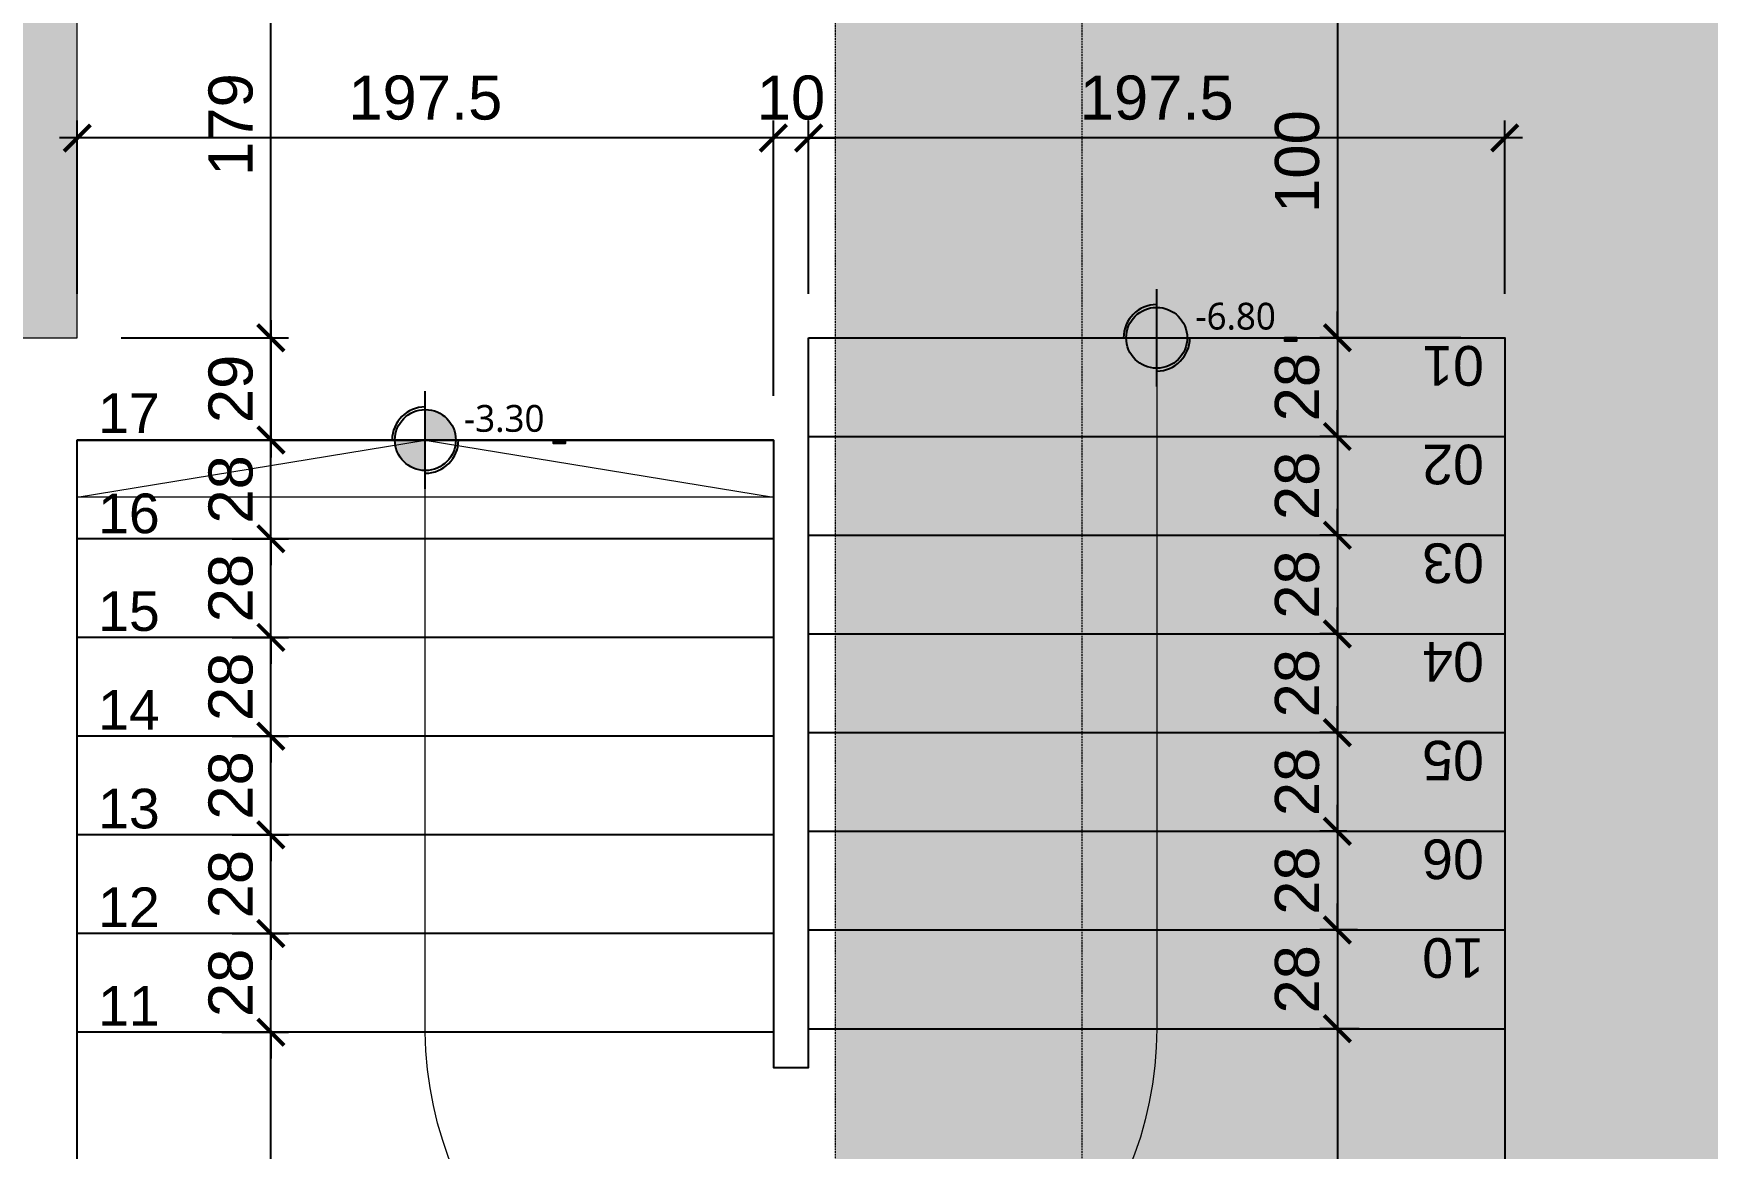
# Model space of a CAD drawing. Header units: inches. Extents: x 22 to 5410, y 6 to 6984.
# Drawn here: x 1631.8 to 2106.7, y 1947.6 to 2264 of the extents above; entities that cross this region are included whole.
import ezdxf
from ezdxf.enums import TextEntityAlignment as Align

# ---------------------------------------------------------------- set-up
doc = ezdxf.new("R2010")
doc.units = ezdxf.units.IN
doc.header["$MEASUREMENT"] = 0
doc.linetypes.add('CACHE', pattern=[0.375, 0.25, -0.125])
doc.linetypes.add('CONTINU', pattern=[0])
doc.layers.add('ARCHITECTE', color=252, linetype='Continuous', lineweight=13)
doc.layers.add('BETON HACHURE', color=252, linetype='Continuous', lineweight=13)
for name, color, linetype in [('BETON CACHE', 4, 'CACHE'), ('BETON COUPE', 3, 'CONTINU'), ('BETON VU', 2, 'Continuous'), ('CARTOUCHE @ 1', 7, 'Continuous'), ('COTE 50ème', 1, 'Continuous'), ('TEXTE', 7, 'Continuous')]:
    doc.layers.add(name, color=color, linetype=linetype)
doc.layers.add('FOND DE FOUILLE', color=7, linetype='Continuous', true_color=0xfff3e5)
doc.layers.add('PREFA MUR SUP TRAME', color=7, linetype='Continuous', true_color=0xd7c7ff)
doc.styles.add('FA_Trebuchet 2.2 mm (cursiva-b.a)', font='trebucit.ttf', dxfattribs={"height": 2.2})
doc.styles.add('RS_TEXT_1.50', font='arial.ttf', dxfattribs={"height": 12.5})
doc.styles.add('RS_TXT_50', font='arial.ttf', dxfattribs={"height": 12.5})
doc.dimstyles.new('RS_50CM_LINEAIRE', dxfattribs={"dimscale": 5, "dimtxt": 12.5, "dimasz": 1.5, "dimexe": 1, "dimexo": 2.5, "dimgap": 1, "dimtad": 1, "dimdec": 1, "dimrnd": 0.5, "dimdsep": 46, "dimtxsty": 'RS_TXT_50', "dimblk1": 'ARCHTICK', "dimblk2": 'ARCHTICK', "dimsah": 1, "dimcen": 2.5, "dimdle": 1, "dimclrt": 4, "dimadec": 0, "dimazin": 2, "dimtfac": 1, "dimtdec": 1, "dimtix": 1, "dimtmove": 2, "dimatfit": 3, "dimfxl": 1, "dimtolj": 1, "dimtzin": 0, "dimarcsym": 0})

# ---------------------------------------------------------------- blocks, each defined once
blk = doc.blocks.new('_ArchTick')
at = {"color": 0, "linetype": 'ByBlock', "const_width": 0.15}
blk.add_lwpolyline([(-0.5, -0.5), (0.5, 0.5)], dxfattribs=at)
blk = doc.blocks.new('*D801')
at = {"layer": 'COTE 50ème', "color": 0, "lineweight": -2, "transparency": 16777216}
for p, q in [((2001.71, 2282.63), (2001.71, 2172.63)), ((2036.71, 2277.63), (1996.71, 2277.63)), ((2036.71, 2177.63), (1996.71, 2177.63))]:
    blk.add_line(p, q, dxfattribs=at)
at = {"layer": 'Defpoints', "color": 0, "transparency": 16777216}
for p in [(2049.21, 2277.63), (2001.71, 2177.63), (2049.21, 2177.63)]:
    blk.add_point(p, dxfattribs=at)
at = {"layer": 'COTE 50ème', "color": 0, "lineweight": -2, "transparency": 16777216, "xscale": 7.5, "yscale": 7.5, "zscale": 7.5}
for p, rotation in [((2001.71, 2277.63), 90), ((2001.71, 2177.63), 270)]:
    blk.add_blockref('_ArchTick', p, dxfattribs=dict(at, rotation=rotation))
at = {"layer": 'COTE 50ème', "color": 4, "transparency": 16777216, "insert": (1990.33, 2227.63), "char_height": 12.5, "attachment_point": 5, "rotation": 90, "style": 'RS_TXT_50'}
blk.add_mtext('\\A1;100', dxfattribs=at)
blk = doc.blocks.new('*D802')
at = {"layer": 'COTE 50ème', "color": 0, "lineweight": -2, "transparency": 16777216}
for p, q in [((2001.71, 2177.63), (2001.71, 2185.13)), ((2036.71, 2177.63), (1996.71, 2177.63)), ((2001.71, 2177.63), (2001.71, 2149.63)), ((2004.42, 2149.63), (1996.71, 2149.63)), ((2001.71, 2149.63), (2001.71, 2142.13))]:
    blk.add_line(p, q, dxfattribs=at)
at = {"layer": 'Defpoints', "color": 0, "transparency": 16777216}
for p in [(2049.21, 2177.63), (2001.71, 2149.63), (2016.92, 2149.63)]:
    blk.add_point(p, dxfattribs=at)
at = {"layer": 'COTE 50ème', "color": 0, "lineweight": -2, "transparency": 16777216, "xscale": 7.5, "yscale": 7.5, "zscale": 7.5}
for p, rotation in [((2001.71, 2177.63), 270), ((2001.71, 2149.63), 90)]:
    blk.add_blockref('_ArchTick', p, dxfattribs=dict(at, rotation=rotation))
at = {"layer": 'COTE 50ème', "color": 4, "transparency": 16777216, "insert": (1990.33, 2163.63), "char_height": 12.5, "attachment_point": 5, "rotation": 90, "style": 'RS_TXT_50'}
blk.add_mtext('\\A1;28', dxfattribs=at)
blk = doc.blocks.new('*D803')
at = {"layer": 'COTE 50ème', "color": 0, "lineweight": -2, "transparency": 16777216}
for p, q in [((2001.71, 2149.63), (2001.71, 2157.13)), ((2004.42, 2149.63), (1996.71, 2149.63)), ((2001.71, 2149.63), (2001.71, 2121.63)), ((2004.42, 2121.63), (1996.71, 2121.63)), ((2001.71, 2121.63), (2001.71, 2114.13))]:
    blk.add_line(p, q, dxfattribs=at)
at = {"layer": 'Defpoints', "color": 0, "transparency": 16777216}
for p in [(2016.92, 2149.63), (2001.71, 2121.63), (2016.92, 2121.63)]:
    blk.add_point(p, dxfattribs=at)
at = {"layer": 'COTE 50ème', "color": 0, "lineweight": -2, "transparency": 16777216, "xscale": 7.5, "yscale": 7.5, "zscale": 7.5}
for p, rotation in [((2001.71, 2149.63), 270), ((2001.71, 2121.63), 90)]:
    blk.add_blockref('_ArchTick', p, dxfattribs=dict(at, rotation=rotation))
at = {"layer": 'COTE 50ème', "color": 4, "transparency": 16777216, "insert": (1990.33, 2135.63), "char_height": 12.5, "attachment_point": 5, "rotation": 90, "style": 'RS_TXT_50'}
blk.add_mtext('\\A1;28', dxfattribs=at)
blk = doc.blocks.new('*D804')
at = {"layer": 'COTE 50ème', "color": 0, "lineweight": -2, "transparency": 16777216}
for p, q in [((2001.71, 2121.63), (2001.71, 2129.13)), ((2004.42, 2121.63), (1996.71, 2121.63)), ((2001.71, 2121.63), (2001.71, 2093.63)), ((2004.42, 2093.63), (1996.71, 2093.63)), ((2001.71, 2093.63), (2001.71, 2086.13))]:
    blk.add_line(p, q, dxfattribs=at)
at = {"layer": 'Defpoints', "color": 0, "transparency": 16777216}
for p in [(2016.92, 2121.63), (2001.71, 2093.63), (2016.92, 2093.63)]:
    blk.add_point(p, dxfattribs=at)
at = {"layer": 'COTE 50ème', "color": 0, "lineweight": -2, "transparency": 16777216, "xscale": 7.5, "yscale": 7.5, "zscale": 7.5}
for p, rotation in [((2001.71, 2121.63), 270), ((2001.71, 2093.63), 90)]:
    blk.add_blockref('_ArchTick', p, dxfattribs=dict(at, rotation=rotation))
at = {"layer": 'COTE 50ème', "color": 4, "transparency": 16777216, "insert": (1990.33, 2107.63), "char_height": 12.5, "attachment_point": 5, "rotation": 90, "style": 'RS_TXT_50'}
blk.add_mtext('\\A1;28', dxfattribs=at)
blk = doc.blocks.new('*D805')
at = {"layer": 'COTE 50ème', "color": 0, "lineweight": -2, "transparency": 16777216}
for p, q in [((2001.71, 2093.63), (2001.71, 2101.13)), ((2004.42, 2093.63), (1996.71, 2093.63)), ((2001.71, 2093.63), (2001.71, 2065.63)), ((2004.42, 2065.63), (1996.71, 2065.63)), ((2001.71, 2065.63), (2001.71, 2058.13))]:
    blk.add_line(p, q, dxfattribs=at)
at = {"layer": 'Defpoints', "color": 0, "transparency": 16777216}
for p in [(2016.92, 2093.63), (2001.71, 2065.63), (2016.92, 2065.63)]:
    blk.add_point(p, dxfattribs=at)
at = {"layer": 'COTE 50ème', "color": 0, "lineweight": -2, "transparency": 16777216, "xscale": 7.5, "yscale": 7.5, "zscale": 7.5}
for p, rotation in [((2001.71, 2093.63), 270), ((2001.71, 2065.63), 90)]:
    blk.add_blockref('_ArchTick', p, dxfattribs=dict(at, rotation=rotation))
at = {"layer": 'COTE 50ème', "color": 4, "transparency": 16777216, "insert": (1990.33, 2079.63), "char_height": 12.5, "attachment_point": 5, "rotation": 90, "style": 'RS_TXT_50'}
blk.add_mtext('\\A1;28', dxfattribs=at)
blk = doc.blocks.new('*D806')
at = {"layer": 'COTE 50ème', "color": 0, "lineweight": -2, "transparency": 16777216}
for p, q in [((2001.71, 2065.63), (2001.71, 2073.13)), ((2004.42, 2065.63), (1996.71, 2065.63)), ((2001.71, 2065.63), (2001.71, 2037.63)), ((2004.42, 2037.63), (1996.71, 2037.63)), ((2001.71, 2037.63), (2001.71, 2030.13))]:
    blk.add_line(p, q, dxfattribs=at)
at = {"layer": 'Defpoints', "color": 0, "transparency": 16777216}
for p in [(2016.92, 2065.63), (2001.71, 2037.63), (2016.92, 2037.63)]:
    blk.add_point(p, dxfattribs=at)
at = {"layer": 'COTE 50ème', "color": 0, "lineweight": -2, "transparency": 16777216, "xscale": 7.5, "yscale": 7.5, "zscale": 7.5}
for p, rotation in [((2001.71, 2065.63), 270), ((2001.71, 2037.63), 90)]:
    blk.add_blockref('_ArchTick', p, dxfattribs=dict(at, rotation=rotation))
at = {"layer": 'COTE 50ème', "color": 4, "transparency": 16777216, "insert": (1990.33, 2051.63), "char_height": 12.5, "attachment_point": 5, "rotation": 90, "style": 'RS_TXT_50'}
blk.add_mtext('\\A1;28', dxfattribs=at)
blk = doc.blocks.new('*D807')
at = {"layer": 'COTE 50ème', "color": 0, "lineweight": -2, "transparency": 16777216}
for p, q in [((2001.71, 2037.63), (2001.71, 2045.13)), ((2004.42, 2037.63), (1996.71, 2037.63)), ((2001.71, 2037.63), (2001.71, 2009.63)), ((2007.4, 2009.63), (1996.71, 2009.63)), ((2001.71, 2009.63), (2001.71, 2002.13))]:
    blk.add_line(p, q, dxfattribs=at)
at = {"layer": 'Defpoints', "color": 0, "transparency": 16777216}
for p in [(2016.92, 2037.63), (2001.71, 2009.63), (2019.9, 2009.63)]:
    blk.add_point(p, dxfattribs=at)
at = {"layer": 'COTE 50ème', "color": 0, "lineweight": -2, "transparency": 16777216, "xscale": 7.5, "yscale": 7.5, "zscale": 7.5}
for p, rotation in [((2001.71, 2037.63), 270), ((2001.71, 2009.63), 90)]:
    blk.add_blockref('_ArchTick', p, dxfattribs=dict(at, rotation=rotation))
at = {"layer": 'COTE 50ème', "color": 4, "transparency": 16777216, "insert": (1990.33, 2023.63), "char_height": 12.5, "attachment_point": 5, "rotation": 90, "style": 'RS_TXT_50'}
blk.add_mtext('\\A1;28', dxfattribs=at)
blk = doc.blocks.new('*D808')
at = {"layer": 'COTE 50ème', "color": 0, "lineweight": -2, "transparency": 16777216}
for p, q in [((2001.71, 2009.63), (2001.71, 2017.13)), ((2007.4, 2009.63), (1996.71, 2009.63)), ((2001.71, 2009.63), (2001.71, 1981.63)), ((2007.86, 1981.63), (1996.71, 1981.63)), ((2001.71, 1981.63), (2001.71, 1974.13))]:
    blk.add_line(p, q, dxfattribs=at)
at = {"layer": 'Defpoints', "color": 0, "transparency": 16777216}
for p in [(2019.9, 2009.63), (2001.71, 1981.63), (2020.36, 1981.63)]:
    blk.add_point(p, dxfattribs=at)
at = {"layer": 'COTE 50ème', "color": 0, "lineweight": -2, "transparency": 16777216, "xscale": 7.5, "yscale": 7.5, "zscale": 7.5}
for p, rotation in [((2001.71, 2009.63), 270), ((2001.71, 1981.63), 90)]:
    blk.add_blockref('_ArchTick', p, dxfattribs=dict(at, rotation=rotation))
at = {"layer": 'COTE 50ème', "color": 4, "transparency": 16777216, "insert": (1990.33, 1995.63), "char_height": 12.5, "attachment_point": 5, "rotation": 90, "style": 'RS_TXT_50'}
blk.add_mtext('\\A1;28', dxfattribs=at)
blk = doc.blocks.new('*D809')
at = {"layer": 'COTE 50ème', "color": 0, "lineweight": -2, "transparency": 16777216}
for p, q in [((2001.71, 1986.63), (2001.71, 1796.6)), ((2007.86, 1981.63), (1996.71, 1981.63)), ((2007.43, 1801.6), (1996.71, 1801.6))]:
    blk.add_line(p, q, dxfattribs=at)
at = {"layer": 'Defpoints', "color": 0, "transparency": 16777216}
for p in [(2020.36, 1981.63), (2001.71, 1801.6), (2019.93, 1801.6)]:
    blk.add_point(p, dxfattribs=at)
at = {"layer": 'COTE 50ème', "color": 0, "lineweight": -2, "transparency": 16777216, "xscale": 7.5, "yscale": 7.5, "zscale": 7.5}
for p, rotation in [((2001.71, 1981.63), 90), ((2001.71, 1801.6), 270)]:
    blk.add_blockref('_ArchTick', p, dxfattribs=dict(at, rotation=rotation))
at = {"layer": 'COTE 50ème', "color": 4, "transparency": 16777216, "insert": (1990.33, 1891.62), "char_height": 12.5, "attachment_point": 5, "rotation": 90, "style": 'RS_TXT_50'}
blk.add_mtext('\\A1;180', dxfattribs=at)
blk = doc.blocks.new('*D811')
at = {"layer": 'COTE 50ème', "color": 0, "lineweight": -2, "transparency": 16777216}
for p, q in [((1699.16, 1796.63), (1699.16, 1985.63)), ((1685.2, 1980.63), (1704.16, 1980.63)), ((1671.69, 1801.63), (1704.16, 1801.63))]:
    blk.add_line(p, q, dxfattribs=at)
at = {"layer": 'Defpoints', "color": 0, "transparency": 16777216}
for p in [(1672.7, 1980.63), (1699.16, 1980.63), (1659.19, 1801.63)]:
    blk.add_point(p, dxfattribs=at)
at = {"layer": 'COTE 50ème', "color": 0, "lineweight": -2, "transparency": 16777216, "xscale": 7.5, "yscale": 7.5, "zscale": 7.5}
for p, rotation in [((1699.16, 1980.63), 90), ((1699.16, 1801.63), 270)]:
    blk.add_blockref('_ArchTick', p, dxfattribs=dict(at, rotation=rotation))
at = {"layer": 'COTE 50ème', "color": 4, "transparency": 16777216, "insert": (1687.78, 1891.13), "char_height": 12.5, "attachment_point": 5, "rotation": 90, "style": 'RS_TXT_50'}
blk.add_mtext('\\A1;179', dxfattribs=at)
blk = doc.blocks.new('*D812')
at = {"layer": 'COTE 50ème', "color": 0, "lineweight": -2, "transparency": 16777216}
for p, q in [((1699.16, 2008.63), (1699.16, 2016.13)), ((1688.2, 2008.63), (1704.16, 2008.63)), ((1699.16, 1980.63), (1699.16, 2008.63)), ((1685.2, 1980.63), (1704.16, 1980.63)), ((1699.16, 1980.63), (1699.16, 1973.13))]:
    blk.add_line(p, q, dxfattribs=at)
at = {"layer": 'Defpoints', "color": 0, "transparency": 16777216}
for p in [(1675.7, 2008.63), (1699.16, 2008.63), (1672.7, 1980.63)]:
    blk.add_point(p, dxfattribs=at)
at = {"layer": 'COTE 50ème', "color": 0, "lineweight": -2, "transparency": 16777216, "xscale": 7.5, "yscale": 7.5, "zscale": 7.5}
for p, rotation in [((1699.16, 2008.63), 270), ((1699.16, 1980.63), 90)]:
    blk.add_blockref('_ArchTick', p, dxfattribs=dict(at, rotation=rotation))
at = {"layer": 'COTE 50ème', "color": 4, "transparency": 16777216, "insert": (1687.78, 1994.63), "char_height": 12.5, "attachment_point": 5, "rotation": 90, "style": 'RS_TXT_50'}
blk.add_mtext('\\A1;28', dxfattribs=at)
blk = doc.blocks.new('*D813')
at = {"layer": 'COTE 50ème', "color": 0, "lineweight": -2, "transparency": 16777216}
for p, q in [((1699.16, 2036.63), (1699.16, 2044.13)), ((1688.2, 2036.63), (1704.16, 2036.63)), ((1699.16, 2008.63), (1699.16, 2036.63)), ((1688.2, 2008.63), (1704.16, 2008.63)), ((1699.16, 2008.63), (1699.16, 2001.13))]:
    blk.add_line(p, q, dxfattribs=at)
at = {"layer": 'Defpoints', "color": 0, "transparency": 16777216}
for p in [(1675.7, 2036.63), (1699.16, 2036.63), (1675.7, 2008.63)]:
    blk.add_point(p, dxfattribs=at)
at = {"layer": 'COTE 50ème', "color": 0, "lineweight": -2, "transparency": 16777216, "xscale": 7.5, "yscale": 7.5, "zscale": 7.5}
for p, rotation in [((1699.16, 2036.63), 270), ((1699.16, 2008.63), 90)]:
    blk.add_blockref('_ArchTick', p, dxfattribs=dict(at, rotation=rotation))
at = {"layer": 'COTE 50ème', "color": 4, "transparency": 16777216, "insert": (1687.78, 2022.63), "char_height": 12.5, "attachment_point": 5, "rotation": 90, "style": 'RS_TXT_50'}
blk.add_mtext('\\A1;28', dxfattribs=at)
blk = doc.blocks.new('*D814')
at = {"layer": 'COTE 50ème', "color": 0, "lineweight": -2, "transparency": 16777216}
for p, q in [((1699.16, 2064.63), (1699.16, 2072.13)), ((1688.2, 2064.63), (1704.16, 2064.63)), ((1699.16, 2036.63), (1699.16, 2064.63)), ((1688.2, 2036.63), (1704.16, 2036.63)), ((1699.16, 2036.63), (1699.16, 2029.13))]:
    blk.add_line(p, q, dxfattribs=at)
at = {"layer": 'Defpoints', "color": 0, "transparency": 16777216}
for p in [(1675.7, 2064.63), (1699.16, 2064.63), (1675.7, 2036.63)]:
    blk.add_point(p, dxfattribs=at)
at = {"layer": 'COTE 50ème', "color": 0, "lineweight": -2, "transparency": 16777216, "xscale": 7.5, "yscale": 7.5, "zscale": 7.5}
for p, rotation in [((1699.16, 2064.63), 270), ((1699.16, 2036.63), 90)]:
    blk.add_blockref('_ArchTick', p, dxfattribs=dict(at, rotation=rotation))
at = {"layer": 'COTE 50ème', "color": 4, "transparency": 16777216, "insert": (1687.78, 2050.63), "char_height": 12.5, "attachment_point": 5, "rotation": 90, "style": 'RS_TXT_50'}
blk.add_mtext('\\A1;28', dxfattribs=at)
blk = doc.blocks.new('*D815')
at = {"layer": 'COTE 50ème', "color": 0, "lineweight": -2, "transparency": 16777216}
for p, q in [((1699.16, 2092.63), (1699.16, 2100.13)), ((1688.2, 2092.63), (1704.16, 2092.63)), ((1699.16, 2064.63), (1699.16, 2092.63)), ((1688.2, 2064.63), (1704.16, 2064.63)), ((1699.16, 2064.63), (1699.16, 2057.13))]:
    blk.add_line(p, q, dxfattribs=at)
at = {"layer": 'Defpoints', "color": 0, "transparency": 16777216}
for p in [(1675.7, 2092.63), (1699.16, 2092.63), (1675.7, 2064.63)]:
    blk.add_point(p, dxfattribs=at)
at = {"layer": 'COTE 50ème', "color": 0, "lineweight": -2, "transparency": 16777216, "xscale": 7.5, "yscale": 7.5, "zscale": 7.5}
for p, rotation in [((1699.16, 2092.63), 270), ((1699.16, 2064.63), 90)]:
    blk.add_blockref('_ArchTick', p, dxfattribs=dict(at, rotation=rotation))
at = {"layer": 'COTE 50ème', "color": 4, "transparency": 16777216, "insert": (1687.78, 2078.63), "char_height": 12.5, "attachment_point": 5, "rotation": 90, "style": 'RS_TXT_50'}
blk.add_mtext('\\A1;28', dxfattribs=at)
blk = doc.blocks.new('*D816')
at = {"layer": 'COTE 50ème', "color": 0, "lineweight": -2, "transparency": 16777216}
for p, q in [((1699.16, 2120.63), (1699.16, 2128.13)), ((1688.2, 2120.63), (1704.16, 2120.63)), ((1699.16, 2092.63), (1699.16, 2120.63)), ((1688.2, 2092.63), (1704.16, 2092.63)), ((1699.16, 2092.63), (1699.16, 2085.13))]:
    blk.add_line(p, q, dxfattribs=at)
at = {"layer": 'Defpoints', "color": 0, "transparency": 16777216}
for p in [(1675.7, 2120.63), (1699.16, 2120.63), (1675.7, 2092.63)]:
    blk.add_point(p, dxfattribs=at)
at = {"layer": 'COTE 50ème', "color": 0, "lineweight": -2, "transparency": 16777216, "xscale": 7.5, "yscale": 7.5, "zscale": 7.5}
for p, rotation in [((1699.16, 2120.63), 270), ((1699.16, 2092.63), 90)]:
    blk.add_blockref('_ArchTick', p, dxfattribs=dict(at, rotation=rotation))
at = {"layer": 'COTE 50ème', "color": 4, "transparency": 16777216, "insert": (1687.78, 2106.63), "char_height": 12.5, "attachment_point": 5, "rotation": 90, "style": 'RS_TXT_50'}
blk.add_mtext('\\A1;28', dxfattribs=at)
blk = doc.blocks.new('*D817')
at = {"layer": 'COTE 50ème', "color": 0, "lineweight": -2, "transparency": 16777216}
for p, q in [((1699.16, 2182.63), (1699.16, 2143.63)), ((1656.71, 2177.63), (1704.16, 2177.63)), ((1688.2, 2148.63), (1704.16, 2148.63))]:
    blk.add_line(p, q, dxfattribs=at)
at = {"layer": 'Defpoints', "color": 0, "transparency": 16777216}
for p in [(1644.21, 2177.63), (1675.7, 2148.63), (1699.16, 2148.63)]:
    blk.add_point(p, dxfattribs=at)
at = {"layer": 'COTE 50ème', "color": 0, "lineweight": -2, "transparency": 16777216, "xscale": 7.5, "yscale": 7.5, "zscale": 7.5}
for p, rotation in [((1699.16, 2177.63), 90), ((1699.16, 2148.63), 270)]:
    blk.add_blockref('_ArchTick', p, dxfattribs=dict(at, rotation=rotation))
at = {"layer": 'COTE 50ème', "color": 4, "transparency": 16777216, "insert": (1687.78, 2163.13), "char_height": 12.5, "attachment_point": 5, "rotation": 90, "style": 'RS_TXT_50'}
blk.add_mtext('\\A1;29', dxfattribs=at)
blk = doc.blocks.new('*D818')
at = {"layer": 'COTE 50ème', "color": 0, "lineweight": -2, "transparency": 16777216}
for p, q in [((1699.16, 2143.63), (1699.16, 2332.63)), ((1656.71, 2327.63), (1704.16, 2327.63)), ((1688.2, 2148.63), (1704.16, 2148.63))]:
    blk.add_line(p, q, dxfattribs=at)
at = {"layer": 'Defpoints', "color": 0, "transparency": 16777216}
for p in [(1644.21, 2327.63), (1699.16, 2327.63), (1675.7, 2148.63)]:
    blk.add_point(p, dxfattribs=at)
at = {"layer": 'COTE 50ème', "color": 0, "lineweight": -2, "transparency": 16777216, "xscale": 7.5, "yscale": 7.5, "zscale": 7.5}
for p, rotation in [((1699.16, 2327.63), 90), ((1699.16, 2148.63), 270)]:
    blk.add_blockref('_ArchTick', p, dxfattribs=dict(at, rotation=rotation))
at = {"layer": 'COTE 50ème', "color": 4, "transparency": 16777216, "insert": (1687.78, 2238.13), "char_height": 12.5, "attachment_point": 5, "rotation": 90, "style": 'RS_TXT_50'}
blk.add_mtext('\\A1;179', dxfattribs=at)
blk = doc.blocks.new('*D819')
at = {"layer": 'COTE 50ème', "color": 0, "lineweight": -2, "transparency": 16777216}
for p, q in [((1851.71, 2190.13), (1851.71, 2239.32)), ((2049.21, 2190.13), (2049.21, 2239.32)), ((2054.21, 2234.32), (1846.71, 2234.32))]:
    blk.add_line(p, q, dxfattribs=at)
at = {"layer": 'Defpoints', "color": 0, "transparency": 16777216}
for p in [(1851.71, 2234.32), (1851.71, 2177.63), (2049.21, 2177.63)]:
    blk.add_point(p, dxfattribs=at)
at = {"layer": 'COTE 50ème', "color": 0, "lineweight": -2, "transparency": 16777216, "xscale": 7.5, "yscale": 7.5, "zscale": 7.5, "rotation": 180}
blk.add_blockref('_ArchTick', (1851.71, 2234.32), dxfattribs=at)
at = {"layer": 'COTE 50ème', "color": 0, "lineweight": -2, "transparency": 16777216, "xscale": 7.5, "yscale": 7.5, "zscale": 7.5}
blk.add_blockref('_ArchTick', (2049.21, 2234.32), dxfattribs=at)
at = {"layer": 'COTE 50ème', "color": 4, "transparency": 16777216, "insert": (1950.46, 2245.71), "char_height": 12.5, "attachment_point": 5, "style": 'RS_TXT_50'}
blk.add_mtext('\\A1;197.5', dxfattribs=at)
blk = doc.blocks.new('*D820')
at = {"layer": 'COTE 50ème', "color": 0, "lineweight": -2, "transparency": 16777216}
for p, q in [((1841.71, 2161.13), (1841.71, 2239.32)), ((1851.71, 2190.13), (1851.71, 2239.32)), ((1841.71, 2234.32), (1834.21, 2234.32)), ((1851.71, 2234.32), (1841.71, 2234.32)), ((1851.71, 2234.32), (1859.21, 2234.32))]:
    blk.add_line(p, q, dxfattribs=at)
at = {"layer": 'Defpoints', "color": 0, "transparency": 16777216}
for p in [(1841.71, 2234.32), (1851.71, 2177.63), (1841.71, 2148.63)]:
    blk.add_point(p, dxfattribs=at)
at = {"layer": 'COTE 50ème', "color": 0, "lineweight": -2, "transparency": 16777216, "xscale": 7.5, "yscale": 7.5, "zscale": 7.5}
blk.add_blockref('_ArchTick', (1841.71, 2234.32), dxfattribs=at)
at = {"layer": 'COTE 50ème', "color": 0, "lineweight": -2, "transparency": 16777216, "xscale": 7.5, "yscale": 7.5, "zscale": 7.5, "rotation": 180}
blk.add_blockref('_ArchTick', (1851.71, 2234.32), dxfattribs=at)
at = {"layer": 'COTE 50ème', "color": 4, "transparency": 16777216, "insert": (1846.71, 2245.71), "char_height": 12.5, "attachment_point": 5, "style": 'RS_TXT_50'}
blk.add_mtext('\\A1;10', dxfattribs=at)
blk = doc.blocks.new('*D821')
at = {"layer": 'COTE 50ème', "color": 0, "lineweight": -2, "transparency": 16777216}
for p, q in [((1644.21, 2190.13), (1644.21, 2239.32)), ((1841.71, 2161.13), (1841.71, 2239.32)), ((1846.71, 2234.32), (1639.21, 2234.32))]:
    blk.add_line(p, q, dxfattribs=at)
at = {"layer": 'Defpoints', "color": 0, "transparency": 16777216}
for p in [(1644.21, 2234.32), (1644.21, 2177.63), (1841.71, 2148.63)]:
    blk.add_point(p, dxfattribs=at)
at = {"layer": 'COTE 50ème', "color": 0, "lineweight": -2, "transparency": 16777216, "xscale": 7.5, "yscale": 7.5, "zscale": 7.5, "rotation": 180}
blk.add_blockref('_ArchTick', (1644.21, 2234.32), dxfattribs=at)
at = {"layer": 'COTE 50ème', "color": 0, "lineweight": -2, "transparency": 16777216, "xscale": 7.5, "yscale": 7.5, "zscale": 7.5}
blk.add_blockref('_ArchTick', (1841.71, 2234.32), dxfattribs=at)
at = {"layer": 'COTE 50ème', "color": 4, "transparency": 16777216, "insert": (1742.96, 2245.71), "char_height": 12.5, "attachment_point": 5, "style": 'RS_TXT_50'}
blk.add_mtext('\\A1;197.5', dxfattribs=at)
blk = doc.blocks.new('*D822')
at = {"layer": 'COTE 50ème', "color": 0, "lineweight": -2, "transparency": 16777216}
for p, q in [((1699.16, 2148.63), (1699.16, 2156.13)), ((1688.2, 2148.63), (1704.16, 2148.63)), ((1699.16, 2120.63), (1699.16, 2148.63)), ((1688.2, 2120.63), (1704.16, 2120.63)), ((1699.16, 2120.63), (1699.16, 2113.13))]:
    blk.add_line(p, q, dxfattribs=at)
at = {"layer": 'Defpoints', "color": 0, "transparency": 16777216}
for p in [(1675.7, 2148.63), (1699.16, 2148.63), (1675.7, 2120.63)]:
    blk.add_point(p, dxfattribs=at)
at = {"layer": 'COTE 50ème', "color": 0, "lineweight": -2, "transparency": 16777216, "xscale": 7.5, "yscale": 7.5, "zscale": 7.5}
for p, rotation in [((1699.16, 2148.63), 270), ((1699.16, 2120.63), 90)]:
    blk.add_blockref('_ArchTick', p, dxfattribs=dict(at, rotation=rotation))
at = {"layer": 'COTE 50ème', "color": 4, "transparency": 16777216, "insert": (1687.78, 2134.63), "char_height": 12.5, "attachment_point": 5, "rotation": 90, "style": 'RS_TXT_50'}
blk.add_mtext('\\A1;28', dxfattribs=at)
blk = doc.blocks.new('Cota de Nivel (planta)')
h = blk.add_hatch(color=256)
h.dxf.hatch_style = 1
h.paths.add_polyline_path([(2.5, 0, 0.4142136), (0, 2.5), (0, 0)])
h.paths.add_polyline_path([(-2.5, 0, 0.4142136), (0, -2.5), (0, 0)])
h = blk.add_hatch(color=256)
h.dxf.hatch_style = 1
h.paths.add_polyline_path([(10.5, 0), (10.5, -0.25), (11.5, -0.25), (11.5, 0)])
for p, q in [((0, -4), (0, 4)), ((-4, 0), (11.5, 0))]:
    blk.add_line(p, q)
blk.add_lwpolyline([(11.5, 0), (10.5, 0), (10.5, -0.25), (11.5, -0.25)], close=True)
blk.add_circle((0, 0), 2.5)
for start, end in [(90, 180), (270, 0)]:
    blk.add_arc((0, 0), 2.725, start, end)
at = {"style": 'FA_Trebuchet 2.2 mm (cursiva-b.a)', "flags": 8}
blk.add_attdef('NIVEL', text='', height=2.2, dxfattribs=at).set_placement((3.175, 1.775), align=Align.MIDDLE_LEFT)

msp = doc.modelspace()

# ---------------------------------------------------------------- hatches: boundary and pattern name
at = {"layer": 'BETON HACHURE', "transparency": 33554585}
h = msp.add_hatch(dxfattribs=at)
h.set_pattern_fill('ANSI37', color=256, scale=50, angle=270, style=0)
h.set_pattern_definition([(315, (-53197.0064, 74780.388), (4.4194174, 4.4194174), []), (45, (-53197.0064, 74780.388), (-4.4194174, 4.4194174), [])])
h.paths.add_polyline_path([(2299.21, 3277.78), (2324.21, 3277.78), (2324.21, 2952.78), (2299.21, 2952.78)], flags=0)
h.paths.add_polyline_path([(2299.21, 3277.78), (2324.21, 3277.78), (2324.21, 2952.78), (2299.21, 2952.78)], flags=0)
h.paths.add_polyline_path([(4479.2, 3137.63), (4479.21, 3087.63), (4559.21, 3087.63), (4559.2, 3137.63)], flags=0)
h.paths.add_polyline_path([(4099.2, 3137.63), (4099.2, 3087.63), (4179.2, 3087.63), (4179.2, 3137.63)], flags=0)
edge = h.paths.add_edge_path(flags=0)
edge.add_arc((4139.2, 4452.63), 40, 0, 360)
edge = h.paths.add_edge_path(flags=0)
edge.add_arc((4139.2, 5127.63), 40, 0, 360)
edge = h.paths.add_edge_path(flags=0)
edge.add_arc((4139.2, 3852.63), 40, 0, 360)
h.paths.add_polyline_path([(4984.21, 5597.77), (795.36, 5597.78), (406.07, 861.07), (4984.21, 411.49)])
edge = h.paths.add_edge_path(flags=0)
edge.add_arc((4139.2, 3852.63), 40, 0, 360)
h.paths.add_polyline_path([(2924.21, 5572.78), (2924.21, 5152.63), (2949.21, 5152.63), (2949.21, 5572.78), (4519.21, 5572.78), (4519.2, 5102.63), (4559.21, 5102.63), (4559.21, 5572.78), (4959.21, 5572.77), (4959.21, 3842.63), (4559.21, 3842.63), (4559.21, 4477.63), (4519.2, 4477.63), (4519.2, 3812.63), (4959.21, 3812.63), (4959.21, 3067.63), (4519.2, 3067.63), (4519.2, 1677.63), (4559.21, 1677.63), (4559.21, 3037.63), (4959.21, 3037.63), (4959.21, 439.06), (4186.71, 514.92), (4186.71, 1002.63), (4161.71, 1002.63), (4161.71, 517.38), (2856.71, 645.53), (2856.71, 1002.63), (2831.71, 1002.63), (2831.71, 647.99), (1644.21, 764.6), (1644.21, 1002.63), (1594.21, 1002.63), (1594.21, 769.51), (433, 883.55), (504.35, 1751.63), (814.21, 1751.63), (814.21, 1801.63), (508.46, 1801.63), (608.4, 3017.63), (814.21, 3017.63), (814.21, 3067.63), (612.5, 3067.63), (614.35, 3087.63), (814.21, 3087.63), (814.21, 3137.63), (618.26, 3137.63), (674.97, 3827.63), (814.21, 3827.63), (814.21, 3877.63), (679.07, 3877.63), (724.28, 4427.63), (814.21, 4427.63), (814.21, 4477.63), (728.39, 4477.63), (818.39, 5572.78), (1596.71, 5572.78), (1596.71, 5152.63), (1621.71, 5152.63), (1621.71, 5572.78)], flags=16)
h.paths.add_polyline_path([(4099.2, 3892.63), (4099.2, 3812.63), (4179.2, 3812.63), (4179.2, 3892.63)], flags=0)
at = {"layer": 'FOND DE FOUILLE', "true_color": 0xfff4eb, "transparency": 33554508}
h = msp.add_hatch(color=7, dxfattribs=at)
h.dxf.hatch_style = 1
h.paths.add_polyline_path([(1859.21, 812.63), (4439.21, 812.63), (4439.21, 3257.63), (3204.21, 3257.63), (3204.21, 5342.63), (774.39, 5342.63), (573.45, 2897.63), (1859.21, 2897.63)])
at = {"layer": 'PREFA MUR SUP TRAME'}
h = msp.add_hatch(color=256, dxfattribs=at)
h.paths.add_polyline_path([(3354.21, 3137.63), (3354.21, 3087.63), (3434.21, 3087.63), (3434.21, 3137.63)])
h.paths.add_polyline_path([(1644.21, 2712.63), (1624.21, 2712.63), (1624.21, 3037.63), (2069.21, 3037.63), (2069.21, 2712.63), (2049.21, 2712.63), (2049.21, 3017.63), (1859.21, 3017.63), (1859.21, 2712.63), (1834.21, 2712.63), (1834.21, 3017.63), (1644.21, 3017.63)])
h.paths.add_polyline_path([(1644.21, 2327.63), (1594.21, 2327.63), (1594.21, 2177.63), (1644.21, 2177.63)])
h.paths.add_polyline_path([(964.21, 2277.63), (964.21, 2327.63), (814.21, 2327.63), (814.21, 2277.63)])
h.paths.add_polyline_path([(964.21, 1751.63), (964.21, 1801.63), (814.21, 1801.63), (814.21, 1751.63)])
h.paths.add_polyline_path([(1644.21, 1902.63), (1594.21, 1902.63), (1594.21, 1752.63), (1644.21, 1752.63)])
h.paths.add_polyline_path([(1644.21, 1152.63), (1594.21, 1152.63), (1594.21, 1002.63), (1644.21, 1002.63)])
h.paths.add_polyline_path([(964.21, 1057.63), (964.21, 1107.63), (814.21, 1107.63), (814.21, 1057.63)])
h.paths.add_polyline_path([(964.21, 3017.63), (964.21, 3067.63), (814.21, 3067.63), (814.21, 3017.63)])
edge = h.paths.add_edge_path()
edge.add_arc((3394.21, 3852.63), 40, 0, 360)
edge = h.paths.add_edge_path()
edge.add_arc((3394.21, 4452.63), 40, 0, 360)
edge = h.paths.add_edge_path()
edge.add_arc((3514.21, 5127.63), 40, 0, 360)
h.paths.add_polyline_path([(2049.21, 1801.6), (2099.21, 1801.6), (2099.21, 1727.6), (2049.21, 1727.6)])

# ---------------------------------------------------------------- linework, layer by layer
at = {"layer": 'ARCHITECTE'}
msp.add_lwpolyline([(1950.46, 2177.63), (1950.46, 1981.63, -0.995192), (1742.96, 1980.63), (1742.96, 2148.63), (1841.71, 2132.43), (1644.21, 2132.43), (1742.96, 2148.63)], format="xyb", dxfattribs=at)
at = {"layer": 'BETON CACHE', "lineweight": 5, "ltscale": 2}
for points in [[(1859.21, 2547.63), (1859.21, 812.63), (4439.21, 812.63), (4439.21, 3257.63), (3204.21, 3257.63), (3204.21, 5342.63), (774.39, 5342.63), (573.45, 2897.63), (1459.21, 2897.63)], [(1929.21, 2547.63), (1929.21, 882.63), (4369.21, 882.63), (4369.21, 3187.63), (3134.21, 3187.63), (3134.21, 5272.63), (768.64, 5272.63), (579.2, 2967.63), (1459.21, 2967.63)]]:
    msp.add_lwpolyline(points, dxfattribs=at)
at = {"layer": 'BETON COUPE', "lineweight": 5}
msp.add_lwpolyline([(1644.21, 2327.63), (1594.21, 2327.63), (1594.21, 2177.63), (1644.21, 2177.63)], close=True, dxfattribs=at)
at = {"layer": 'BETON VU'}
msp.add_lwpolyline([(1851.71, 2177.63), (2049.21, 2177.63), (2049.21, 1801.63), (1644.21, 1801.63), (1644.21, 2148.63), (1841.71, 2148.63), (1841.71, 1970.63), (1851.71, 1970.63)], close=True, dxfattribs=at)
for points in [[(1841.71, 2148.63), (1644.21, 2148.63)], [(1851.71, 2149.63), (2049.21, 2149.63)], [(1841.71, 2120.63), (1644.21, 2120.63)], [(1851.71, 2121.63), (2049.21, 2121.63)], [(1841.71, 2092.63), (1644.21, 2092.63)], [(1851.71, 2093.63), (2049.21, 2093.63)], [(1841.71, 2064.63), (1644.21, 2064.63)], [(1851.71, 2065.63), (2049.21, 2065.63)], [(1851.71, 2037.63), (2049.21, 2037.63)], [(1841.71, 2036.63), (1644.21, 2036.63)], [(1851.71, 2009.63), (2049.21, 2009.63)], [(1841.71, 2008.63), (1644.21, 2008.63)], [(1841.71, 1980.63), (1644.21, 1980.63)], [(1851.71, 1981.63), (2049.21, 1981.63)]]:
    msp.add_lwpolyline(points, dxfattribs=at)

# ---------------------------------------------------------------- block references
at = {"layer": 'CARTOUCHE @ 1'}
ref = msp.add_blockref('Cota de Nivel (planta)', (1950.46, 2177.63), dxfattribs=dict(at, xscale=3.456, yscale=3.456, zscale=3.456))
ref.add_attrib('NIVEL', '-6.80', dxfattribs={"layer": '0', "color": 240, "height": 7.603, "style": 'FA_Trebuchet 2.2 mm (cursiva-b.a)'}).set_placement((1961.43, 2183.77), align=Align.MIDDLE_LEFT)
ref = msp.add_blockref('Cota de Nivel (planta)', (1742.96, 2148.63), dxfattribs=dict(at, xscale=3.456, yscale=3.456, zscale=3.456))
ref.add_attrib('NIVEL', '-3.30', dxfattribs={"layer": '0', "color": 240, "height": 7.603, "style": 'FA_Trebuchet 2.2 mm (cursiva-b.a)'}).set_placement((1753.93, 2154.77), align=Align.MIDDLE_LEFT)

# ---------------------------------------------------------------- texts
at = {"layer": 'TEXTE', "char_height": 11.25, "width": 4.092726157978177e-13, "attachment_point": 1, "rotation": 180, "style": 'RS_TEXT_1.50'}
for s, insert in [('01', (2043.27, 2164.06)), ('02', (2043.27, 2136.06)), ('03', (2043.27, 2108.06)), ('04', (2043.27, 2080.06)), ('05', (2043.27, 2052.06)), ('06', (2043.27, 2024.06)), ('10', (2043.27, 1996.06))]:
    msp.add_mtext(s, dxfattribs=dict(at, insert=insert))
at = {"layer": 'TEXTE', "char_height": 11.25, "width": 4.092726157978177e-13, "attachment_point": 1, "style": 'RS_TEXT_1.50'}
for s, insert in [('17', (1650.14, 2161.91)), ('16', (1650.14, 2133.46)), ('15', (1650.14, 2105.73)), ('14', (1650.14, 2077.7)), ('13', (1650.14, 2049.7)), ('12', (1650.14, 2021.7)), ('11', (1650.14, 1993.7))]:
    msp.add_mtext(s, dxfattribs=dict(at, insert=insert))

# ---------------------------------------------------------------- dimensions: what is measured, and where the dimension line sits
at = {"layer": 'COTE 50ème'}
for base, p1, p2, picture, middle in [((1699.16, 2327.63), (1675.7, 2148.63), (1644.21, 2327.63), '*D818', (1687.78, 2238.13)), ((2001.71, 2177.63), (2049.21, 2277.63), (2049.21, 2177.63), '*D801', (1990.33, 2227.63)), ((2001.71, 2149.63), (2049.21, 2177.63), (2016.92, 2149.63), '*D802', (1990.33, 2163.63)), ((1699.16, 2148.63), (1644.21, 2177.63), (1675.7, 2148.63), '*D817', (1687.78, 2163.13)), ((2001.71, 2121.63), (2016.92, 2149.63), (2016.92, 2121.63), '*D803', (1990.33, 2135.63)), ((1699.16, 2148.63), (1675.7, 2120.63), (1675.7, 2148.63), '*D822', (1687.78, 2134.63)), ((1699.16, 2120.63), (1675.7, 2092.63), (1675.7, 2120.63), '*D816', (1687.78, 2106.63)), ((2001.71, 2093.63), (2016.92, 2121.63), (2016.92, 2093.63), '*D804', (1990.33, 2107.63)), ((1699.16, 2092.63), (1675.7, 2064.63), (1675.7, 2092.63), '*D815', (1687.78, 2078.63)), ((2001.71, 2065.63), (2016.92, 2093.63), (2016.92, 2065.63), '*D805', (1990.33, 2079.63)), ((1699.16, 2064.63), (1675.7, 2036.63), (1675.7, 2064.63), '*D814', (1687.78, 2050.63)), ((2001.71, 2037.63), (2016.92, 2065.63), (2016.92, 2037.63), '*D806', (1990.33, 2051.63)), ((1699.16, 2036.63), (1675.7, 2008.63), (1675.7, 2036.63), '*D813', (1687.78, 2022.63)), ((2001.71, 2009.63), (2016.92, 2037.63), (2019.9, 2009.63), '*D807', (1990.33, 2023.63)), ((1699.16, 2008.63), (1672.7, 1980.63), (1675.7, 2008.63), '*D812', (1687.78, 1994.63)), ((2001.71, 1981.63), (2019.9, 2009.63), (2020.36, 1981.63), '*D808', (1990.33, 1995.63)), ((1699.16, 1980.63), (1659.19, 1801.63), (1672.7, 1980.63), '*D811', (1687.78, 1891.13)), ((2001.71, 1801.6), (2020.36, 1981.63), (2019.93, 1801.6), '*D809', (1990.33, 1891.62))]:
    dim = msp.add_linear_dim(base=base, p1=p1, p2=p2, angle=90, dimstyle='RS_50CM_LINEAIRE', dxfattribs=at)
    dim.commit()
    dim.dimension.update_dxf_attribs({"geometry": picture, "text_midpoint": middle})
for base, p1, p2, picture, middle in [((1644.21, 2234.32), (1841.71, 2148.63), (1644.21, 2177.63), '*D821', (1742.96, 2245.71)), ((1841.71, 2234.32), (1851.71, 2177.63), (1841.71, 2148.63), '*D820', (1846.71, 2245.71)), ((1851.71, 2234.32), (2049.21, 2177.63), (1851.71, 2177.63), '*D819', (1950.46, 2245.71))]:
    dim = msp.add_linear_dim(base=base, p1=p1, p2=p2, dimstyle='RS_50CM_LINEAIRE', dxfattribs=at)
    dim.commit()
    dim.dimension.update_dxf_attribs({"geometry": picture, "text_midpoint": middle})

doc.saveas('drawing.dxf')
